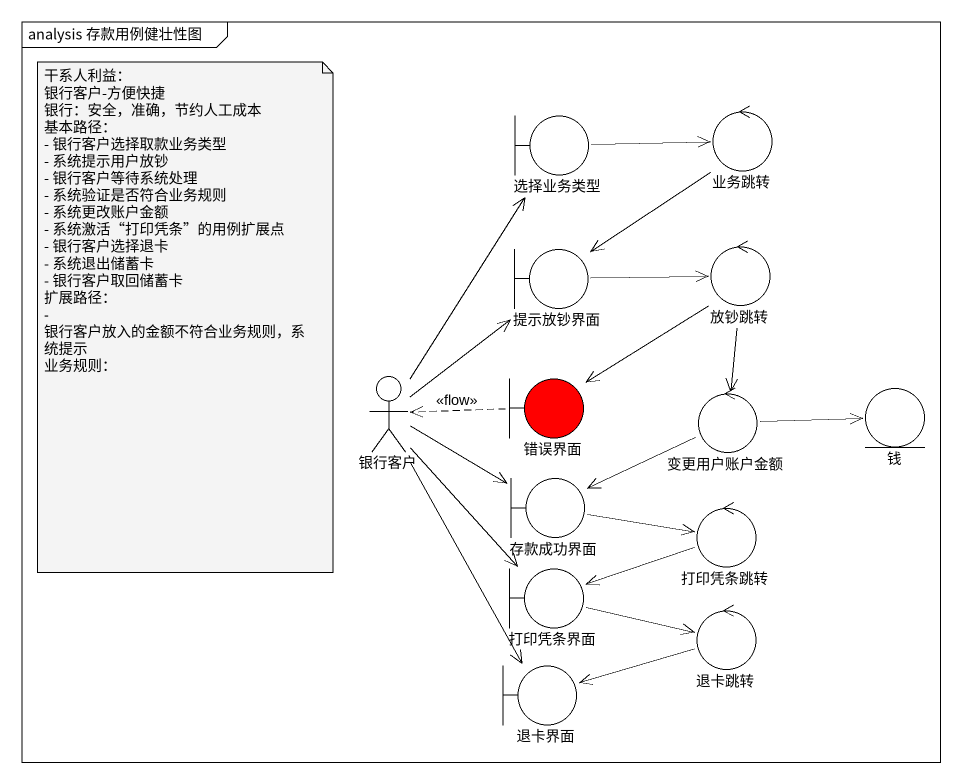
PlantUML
@startuml
mainframe analysis 存款用例健壮性图
boundary 选择业务类型
control 业务跳转
boundary 提示放钞界面
control 放钞跳转
actor 银行客户
boundary 错误界面 #FF0000
control 变更用户账户金额
entity 钱
boundary 存款成功界面
control 打印凭条跳转
boundary 打印凭条界面
boundary 退卡界面
control 退卡跳转
选择业务类型 -right-> 业务跳转
业务跳转 --> 提示放钞界面
提示放钞界面 -right-> 放钞跳转
放钞跳转 --> 错误界面
放钞跳转 --> 变更用户账户金额
银行客户 -up-> 选择业务类型
银行客户 -up-> 提示放钞界面
银行客户 -right-> 存款成功界面
银行客户 --> 打印凭条界面
银行客户 --> 退卡界面
错误界面 .left.> 银行客户 : <<flow>>
变更用户账户金额 -right-> 钱
变更用户账户金额 -left-> 存款成功界面
存款成功界面 -right-> 打印凭条跳转
打印凭条跳转 -left-> 打印凭条界面
打印凭条界面 -right-> 退卡跳转
退卡跳转 -left-> 退卡界面
note as N1
  干系人利益：
  银行客户-方便快捷
  银行：安全，准确，节约人工成本
  基本路径：
  - 银行客户选择取款业务类型
  - 系统提示用户放钞
  - 银行客户等待系统处理
  - 系统验证是否符合业务规则
  - 系统更改账户金额
  - 系统激活“打印凭条”的用例扩展点
  - 银行客户选择退卡
  - 系统退出储蓄卡
  - 银行客户取回储蓄卡
  扩展路径：
  - 银行客户放入的金额不符合业务规则，系统提示
  业务规则：
end note
@enduml
